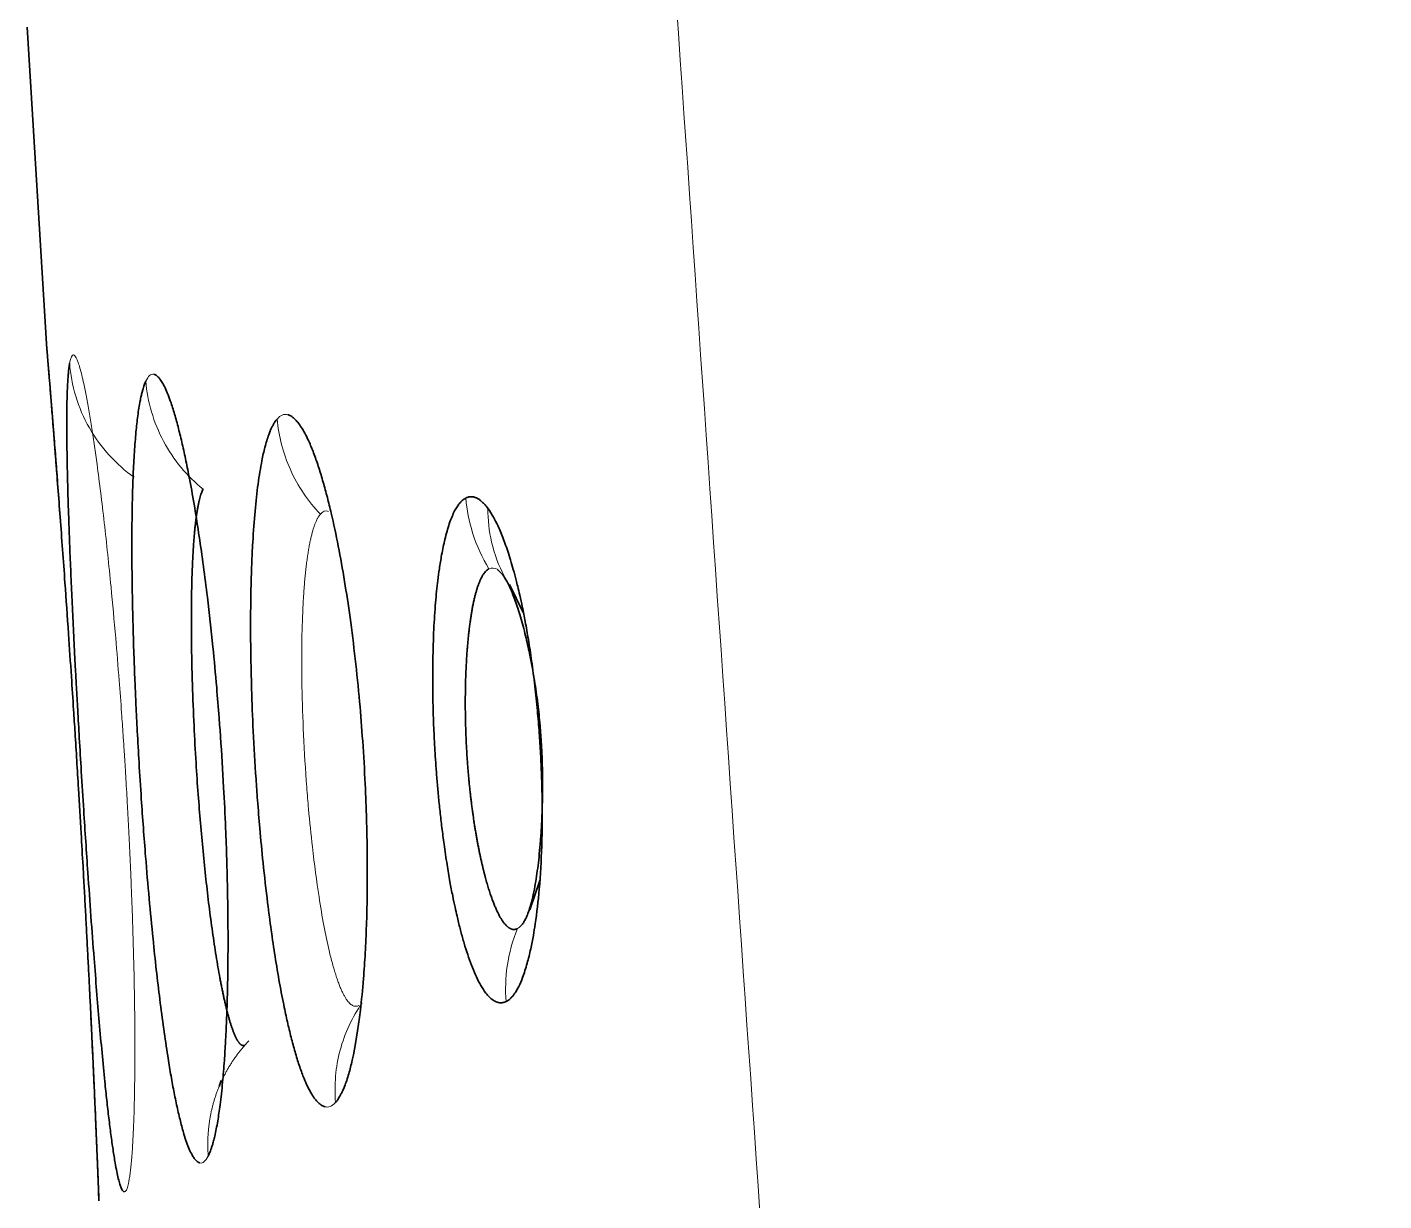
# Model space of a CAD drawing. Header units: inches. Extents: x -1096 to 3103, y -191 to 3207.
# Drawn here: x 3074.007 to 3078.336, y 1584.881 to 1588.624 of the extents above; entities that cross this region are included whole.
import ezdxf

# ---------------------------------------------------------------- set-up
doc = ezdxf.new("R2010")
doc.units = ezdxf.units.IN

msp = doc.modelspace()

# ---------------------------------------------------------------- linework, layer by layer
at = {"lineweight": 35}
for p, q in [((3074.0073, 1588.6241), (3074.0701, 1587.5971)), ((3075.5896, 1586.7576), (3075.5461, 1586.8471)), ((3075.6112, 1585.8089), (3075.643, 1585.9026)), ((3074.6201, 1585.2455), (3074.6266, 1585.2654)), ((3074.2364, 1584.8811), (3074.2352, 1584.9106))]:
    msp.add_line(p, q, dxfattribs=at)
at = {"lineweight": 13}
for points, knots in [([(3082.665, 1493.7042), (3082.6004, 1494.6346), (3082.4711, 1496.4949), (3082.2773, 1499.2845), (3082.0837, 1502.0724), (3081.8901, 1504.8587), (3081.6967, 1507.6432), (3081.5035, 1510.4261), (3081.3103, 1513.2073), (3081.1174, 1515.9868), (3080.9245, 1518.7646), (3080.7318, 1521.5408), (3080.5392, 1524.3152), (3080.3468, 1527.088), (3080.1545, 1529.8591), (3079.9623, 1532.6286), (3079.7703, 1535.3963), (3079.5785, 1538.1624), (3079.3867, 1540.9268), (3079.1952, 1543.6895), (3079.0037, 1546.4505), (3078.8124, 1549.2098), (3078.6213, 1551.9675), (3078.4303, 1554.7235), (3078.2395, 1557.4778), (3078.0488, 1560.2304), (3077.8583, 1562.9813), (3077.6679, 1565.7306), (3077.4776, 1568.4781), (3077.2876, 1571.224), (3077.0976, 1573.9683), (3076.9079, 1576.7108), (3076.7183, 1579.4516), (3076.5288, 1582.1908), (3076.3395, 1584.9283), (3076.1504, 1587.6641), (3075.9614, 1590.3983), (3075.7726, 1593.1307), (3075.5839, 1595.8615), (3075.3954, 1598.5906), (3075.2071, 1601.318), (3075.0816, 1603.1357), (3075.0189, 1604.0443)], [0, 0, 0, 0, 0.025296, 0.050577, 0.075843, 0.101093, 0.126328, 0.151549, 0.176754, 0.201943, 0.227118, 0.252277, 0.277422, 0.302551, 0.327664, 0.352763, 0.377847, 0.402915, 0.427968, 0.453006, 0.478029, 0.503036, 0.528029, 0.553006, 0.577968, 0.602915, 0.627846, 0.652763, 0.677664, 0.70255, 0.727421, 0.752277, 0.777118, 0.801943, 0.826753, 0.851548, 0.876328, 0.901093, 0.925842, 0.950577, 0.975296, 1, 1, 1, 1]), ([(3074.3304, 1584.9362), (3074.3307, 1584.9375), (3074.3313, 1584.9404), (3074.3322, 1584.9455), (3074.3333, 1584.9517), (3074.3345, 1584.9592), (3074.3357, 1584.9682), (3074.3371, 1584.979), (3074.3385, 1584.9918), (3074.3409, 1585.0164), (3074.3439, 1585.0554), (3074.3469, 1585.1159), (3074.3491, 1585.1818), (3074.3504, 1585.2502), (3074.351, 1585.3115), (3074.3511, 1585.3628), (3074.351, 1585.402), (3074.3509, 1585.4274), (3074.3506, 1585.4649), (3074.35, 1585.5192), (3074.3486, 1585.5967), (3074.3467, 1585.6729), (3074.3445, 1585.7471), (3074.3421, 1585.8186), (3074.3395, 1585.8869), (3074.3367, 1585.9516), (3074.3339, 1586.0126), (3074.3311, 1586.0695), (3074.3284, 1586.1222), (3074.3257, 1586.1705), (3074.3232, 1586.2144), (3074.3208, 1586.2537), (3074.3186, 1586.2885), (3074.3167, 1586.3188), (3074.315, 1586.3445), (3074.3124, 1586.3834), (3074.3079, 1586.4486), (3074.3001, 1586.5524), (3074.289, 1586.688), (3074.2767, 1586.8224), (3074.2644, 1586.9442), (3074.2533, 1587.045), (3074.2419, 1587.1413), (3074.2314, 1587.2221), (3074.222, 1587.2894), (3074.2136, 1587.3455), (3074.205, 1587.3981), (3074.1964, 1587.4464), (3074.1886, 1587.485), (3074.1817, 1587.515), (3074.1758, 1587.5374), (3074.1704, 1587.5543), (3074.1658, 1587.5658), (3074.162, 1587.5728), (3074.1591, 1587.5766), (3074.1569, 1587.5784), (3074.1556, 1587.5788), (3074.1551, 1587.579)], [0, 0, 0, 0, 0.004871, 0.010578, 0.01712, 0.024496, 0.032707, 0.04175, 0.051625, 0.062329, 0.094589, 0.123218, 0.15516, 0.18238, 0.204891, 0.222679, 0.235716, 0.243991, 0.247499, 0.271695, 0.294713, 0.316538, 0.337157, 0.356565, 0.37478, 0.391814, 0.407679, 0.422379, 0.435915, 0.448289, 0.459502, 0.469554, 0.478448, 0.486184, 0.492762, 0.498184, 0.516133, 0.543052, 0.578986, 0.624001, 0.654391, 0.6855, 0.717302, 0.749771, 0.772746, 0.796758, 0.821822, 0.847959, 0.875186, 0.895512, 0.916051, 0.936799, 0.954889, 0.970256, 0.9829, 0.992817, 1, 1, 1, 1]), ([(3074.1427, 1587.5522), (3074.1478, 1587.4824), (3074.1901, 1587.3393), (3074.2919, 1587.229), (3074.3483, 1587.1885)], [0, 0, 0, 0, 0.506112, 1, 1, 1, 1]), ([(3074.386, 1587.495), (3074.3913, 1587.4302), (3074.4293, 1587.2978), (3074.5183, 1587.1915), (3074.5685, 1587.1504)], [0, 0, 0, 0, 0.504387, 1, 1, 1, 1]), ([(3074.8048, 1587.3744), (3074.8096, 1587.32), (3074.8384, 1587.208), (3074.9039, 1587.1116), (3074.9428, 1587.0708)], [0, 0, 0, 0, 0.494789, 1, 1, 1, 1]), ([(3075.4071, 1587.1225), (3075.4101, 1587.0851), (3075.4253, 1587.0058), (3075.459, 1586.932), (3075.4807, 1586.8965)], [0, 0, 0, 0, 0.474728, 1, 1, 1, 1]), ([(3074.9428, 1587.0708), (3074.9421, 1587.07), (3074.9407, 1587.0684), (3074.9387, 1587.0656), (3074.9367, 1587.0626), (3074.9348, 1587.0593), (3074.9329, 1587.0557), (3074.931, 1587.0519), (3074.9291, 1587.0478), (3074.9272, 1587.0435), (3074.9254, 1587.0388), (3074.9236, 1587.034), (3074.9219, 1587.0288), (3074.9202, 1587.0234), (3074.9185, 1587.0177), (3074.9168, 1587.0117), (3074.9152, 1587.0055), (3074.9136, 1586.999), (3074.9121, 1586.9923), (3074.9105, 1586.9853), (3074.909, 1586.9781), (3074.9076, 1586.9706), (3074.9062, 1586.9628), (3074.9048, 1586.9548), (3074.9035, 1586.9465), (3074.9022, 1586.938), (3074.9009, 1586.9293), (3074.8997, 1586.9203), (3074.8985, 1586.9111), (3074.8974, 1586.9016), (3074.8963, 1586.8919), (3074.8952, 1586.882), (3074.8942, 1586.8718), (3074.8932, 1586.8614), (3074.8923, 1586.8508), (3074.8914, 1586.84), (3074.8906, 1586.8289), (3074.8898, 1586.8177), (3074.889, 1586.8062), (3074.8883, 1586.7946), (3074.8877, 1586.7827), (3074.8855, 1586.7392), (3074.8831, 1586.6553), (3074.8835, 1586.5194), (3074.8886, 1586.3647), (3074.8965, 1586.2321), (3074.9066, 1586.1124), (3074.9189, 1585.9916), (3074.9399, 1585.8318), (3074.9608, 1585.7198), (3074.976, 1585.658), (3074.9813, 1585.6377), (3074.9867, 1585.6188), (3074.992, 1585.6015), (3074.9973, 1585.5857), (3075.0026, 1585.5713), (3075.0078, 1585.5583), (3075.013, 1585.5468), (3075.0181, 1585.5367), (3075.0232, 1585.5279), (3075.0282, 1585.5204), (3075.0332, 1585.5142), (3075.038, 1585.5093), (3075.0428, 1585.5056), (3075.0475, 1585.503), (3075.0521, 1585.5016), (3075.0567, 1585.5013), (3075.0611, 1585.5019), (3075.064, 1585.5032), (3075.0654, 1585.5038)], [0, 0, 0, 0, 0.005972, 0.011955, 0.017951, 0.02396, 0.02998, 0.036012, 0.042055, 0.048111, 0.054177, 0.060255, 0.066344, 0.072444, 0.078555, 0.084677, 0.09081, 0.096952, 0.103106, 0.109269, 0.115443, 0.121626, 0.127819, 0.134022, 0.140234, 0.146455, 0.152686, 0.158926, 0.165175, 0.171432, 0.177698, 0.183972, 0.190255, 0.196546, 0.202844, 0.209151, 0.215465, 0.221787, 0.228116, 0.234452, 0.240795, 0.247145, 0.303261, 0.364171, 0.429645, 0.499403, 0.528824, 0.581401, 0.656184, 0.751772, 0.766496, 0.781024, 0.795358, 0.809499, 0.823451, 0.837216, 0.850794, 0.86419, 0.877403, 0.890438, 0.903295, 0.915977, 0.928485, 0.940822, 0.952989, 0.964989, 0.976822, 0.988492, 1, 1, 1, 1]), ([(3075.4775, 1587.0891), (3075.4772, 1587.0532), (3075.4853, 1586.9772), (3075.5122, 1586.9065), (3075.5306, 1586.8726)], [0, 0, 0, 0, 0.475306, 1, 1, 1, 1]), ([(3075.5355, 1585.517), (3075.5325, 1585.5542), (3075.5349, 1585.6346), (3075.5564, 1585.7118), (3075.5722, 1585.7497)], [0, 0, 0, 0, 0.47368, 1, 1, 1, 1]), ([(3074.9913, 1585.1951), (3074.9867, 1585.25), (3074.9915, 1585.3072), (3075.0205, 1585.4159), (3075.0447, 1585.4675), (3075.0759, 1585.5121)], [0, 0, 0, 0, 0.5, 0.5, 1, 1, 1, 1]), ([(3074.5851, 1585.0239), (3074.5849, 1585.0276), (3074.5843, 1585.0351), (3074.5838, 1585.0464), (3074.5836, 1585.0578), (3074.5837, 1585.0692), (3074.584, 1585.0806), (3074.5846, 1585.092), (3074.5854, 1585.1034), (3074.5865, 1585.1149), (3074.5879, 1585.1263), (3074.5896, 1585.1378), (3074.5915, 1585.1492), (3074.5937, 1585.1605), (3074.5962, 1585.1718), (3074.599, 1585.1831), (3074.602, 1585.1943), (3074.6053, 1585.2054), (3074.6089, 1585.2164), (3074.6127, 1585.2274), (3074.6168, 1585.2382), (3074.6212, 1585.2489), (3074.6259, 1585.2595), (3074.6308, 1585.27), (3074.6359, 1585.2804), (3074.6413, 1585.2906), (3074.6469, 1585.3006), (3074.6528, 1585.3105), (3074.6588, 1585.3203), (3074.6651, 1585.3298), (3074.6716, 1585.3392), (3074.6782, 1585.3484), (3074.6851, 1585.3575), (3074.6921, 1585.3663), (3074.6994, 1585.3749), (3074.7068, 1585.3833), (3074.7118, 1585.3888), (3074.7144, 1585.3915)], [0, 0, 0, 0, 0.027908, 0.055946, 0.084105, 0.112377, 0.140752, 0.16922, 0.197774, 0.226402, 0.255097, 0.283849, 0.31265, 0.341491, 0.370364, 0.399263, 0.428179, 0.457105, 0.486037, 0.514968, 0.543893, 0.572806, 0.601702, 0.630574, 0.659415, 0.688216, 0.716971, 0.745671, 0.774306, 0.802869, 0.83135, 0.85974, 0.888029, 0.916209, 0.94427, 0.972204, 1, 1, 1, 1])]:
    msp.add_open_spline(points, degree=3, knots=knots, dxfattribs=at)
at = {"lineweight": 35}
for points, knots in [([(3074.2352, 1584.9106), (3074.2352, 1584.912), (3074.235, 1584.915), (3074.2348, 1584.9203), (3074.2346, 1584.9268), (3074.2343, 1584.9346), (3074.2339, 1584.9441), (3074.2335, 1584.9553), (3074.2329, 1584.9686), (3074.2319, 1584.9942), (3074.2303, 1585.0345), (3074.2277, 1585.0972), (3074.2247, 1585.1659), (3074.2215, 1585.2375), (3074.2187, 1585.3013), (3074.2162, 1585.354), (3074.2144, 1585.3935), (3074.2132, 1585.4182), (3074.2117, 1585.4486), (3074.2097, 1585.4907), (3074.2067, 1585.5514), (3074.2035, 1585.6139), (3074.2002, 1585.6781), (3074.1968, 1585.7436), (3074.1932, 1585.8104), (3074.1895, 1585.8784), (3074.185, 1585.9592), (3074.1789, 1586.0648), (3074.1705, 1586.2075), (3074.1623, 1586.3394), (3074.1548, 1586.4583), (3074.1478, 1586.5643), (3074.1386, 1586.7013), (3074.1291, 1586.8369), (3074.1202, 1586.9598), (3074.1126, 1587.062), (3074.1053, 1587.1592), (3074.099, 1587.2407), (3074.0937, 1587.3085), (3074.0892, 1587.365), (3074.085, 1587.418), (3074.0811, 1587.4663), (3074.078, 1587.505), (3074.0755, 1587.5349), (3074.0737, 1587.5571), (3074.0723, 1587.5738), (3074.0714, 1587.585), (3074.0708, 1587.5916), (3074.0705, 1587.5951), (3074.0704, 1587.5967), (3074.0703, 1587.597), (3074.0703, 1587.5971)], [0, 0, 0, 0, 0.004851, 0.010544, 0.017077, 0.024451, 0.032664, 0.041716, 0.051605, 0.062329, 0.094554, 0.123216, 0.155817, 0.183478, 0.20621, 0.223998, 0.236815, 0.244647, 0.247492, 0.265422, 0.283346, 0.301256, 0.319144, 0.336999, 0.354814, 0.372597, 0.390528, 0.417453, 0.453346, 0.498174, 0.516577, 0.543646, 0.579428, 0.623988, 0.65447, 0.68561, 0.717381, 0.749756, 0.77274, 0.796758, 0.821822, 0.847956, 0.875175, 0.895509, 0.91605, 0.936793, 0.954918, 0.970304, 0.982949, 0.99285, 1, 1, 1, 1]), ([(3074.0727, 1587.5678), (3074.0728, 1587.5662), (3074.0731, 1587.5627), (3074.0736, 1587.5565), (3074.0743, 1587.5487), (3074.0751, 1587.5389), (3074.0761, 1587.5269), (3074.0773, 1587.5123), (3074.0795, 1587.4857), (3074.0828, 1587.4448), (3074.0878, 1587.3835), (3074.0933, 1587.314), (3074.0996, 1587.234), (3074.1063, 1587.1459), (3074.1111, 1587.0822), (3074.1136, 1587.0493), (3074.1136, 1587.0493)], [0, 0, 0, 0, 0.022205, 0.048995, 0.080367, 0.116316, 0.156835, 0.20191, 0.251521, 0.381549, 0.497456, 0.623401, 0.749137, 0.874651, 0.999957, 1, 1, 1, 1]), ([(3074.1427, 1587.5522), (3074.1425, 1587.5507), (3074.1419, 1587.5474), (3074.1411, 1587.5415), (3074.1402, 1587.534), (3074.1392, 1587.5247), (3074.1382, 1587.5132), (3074.1371, 1587.4992), (3074.1357, 1587.4735), (3074.1343, 1587.434), (3074.1337, 1587.3745), (3074.1339, 1587.3069), (3074.1351, 1587.2289), (3074.1372, 1587.143), (3074.1399, 1587.0556), (3074.1431, 1586.9688), (3074.1466, 1586.8844), (3074.1505, 1586.7968), (3074.1548, 1586.7064), (3074.1585, 1586.6321), (3074.1618, 1586.5697), (3074.1648, 1586.5145), (3074.1688, 1586.442), (3074.174, 1586.3522), (3074.1804, 1586.2449), (3074.1894, 1586.1007), (3074.2029, 1585.8972), (3074.2168, 1585.7045), (3074.2291, 1585.5494), (3074.2376, 1585.4485), (3074.2463, 1585.3511), (3074.2543, 1585.269), (3074.2615, 1585.2006), (3074.268, 1585.1438), (3074.2746, 1585.0909), (3074.2814, 1585.0427), (3074.2876, 1585.004), (3074.2932, 1584.9739), (3074.2982, 1584.9514), (3074.3028, 1584.9344), (3074.3069, 1584.9229), (3074.3103, 1584.9158), (3074.3131, 1584.912), (3074.3152, 1584.9101), (3074.3165, 1584.9096), (3074.317, 1584.9094)], [0, 0, 0, 0, 0.005494, 0.012115, 0.01986, 0.028729, 0.03872, 0.049829, 0.062052, 0.094151, 0.122729, 0.153801, 0.184823, 0.215792, 0.246711, 0.271794, 0.29682, 0.321805, 0.346754, 0.371667, 0.381839, 0.396331, 0.415138, 0.438248, 0.465644, 0.497302, 0.548712, 0.623102, 0.653082, 0.684066, 0.71606, 0.749093, 0.772387, 0.796618, 0.821777, 0.847855, 0.874829, 0.895219, 0.915809, 0.936603, 0.954502, 0.96979, 0.982469, 0.99254, 1, 1, 1, 1]), ([(3074.386, 1587.495), (3074.3854, 1587.4937), (3074.384, 1587.4907), (3074.3819, 1587.4854), (3074.3795, 1587.4787), (3074.3769, 1587.4703), (3074.374, 1587.4599), (3074.3709, 1587.4472), (3074.366, 1587.4238), (3074.3603, 1587.3876), (3074.3542, 1587.3327), (3074.3493, 1587.2702), (3074.3455, 1587.1978), (3074.3429, 1587.1178), (3074.3415, 1587.0303), (3074.3413, 1586.936), (3074.3424, 1586.8357), (3074.3446, 1586.7309), (3074.3471, 1586.6463), (3074.3495, 1586.5797), (3074.3516, 1586.5269), (3074.3546, 1586.4584), (3074.3588, 1586.3741), (3074.3645, 1586.2739), (3074.373, 1586.1396), (3074.3871, 1585.9479), (3074.4068, 1585.7293), (3074.4308, 1585.5155), (3074.4502, 1585.3765), (3074.4653, 1585.2849), (3074.4752, 1585.2305), (3074.4857, 1585.1798), (3074.4965, 1585.1335), (3074.5067, 1585.0962), (3074.5162, 1585.067), (3074.5248, 1585.0449), (3074.5329, 1585.0281), (3074.5403, 1585.0166), (3074.5464, 1585.0093), (3074.5515, 1585.0051), (3074.5555, 1585.0029), (3074.5578, 1585.0022), (3074.5588, 1585.0019)], [0, 0, 0, 0, 0.005535, 0.012183, 0.019942, 0.028811, 0.038788, 0.049871, 0.062054, 0.094209, 0.122734, 0.153803, 0.184827, 0.215802, 0.246733, 0.278099, 0.30937, 0.340568, 0.371697, 0.382255, 0.396981, 0.415868, 0.438907, 0.466079, 0.497361, 0.548022, 0.623188, 0.68393, 0.749069, 0.772479, 0.79677, 0.821932, 0.847957, 0.874823, 0.895203, 0.915794, 0.936601, 0.954404, 0.969644, 0.982324, 0.992443, 1, 1, 1, 1]), ([(3074.5851, 1585.0239), (3074.5858, 1585.0253), (3074.5872, 1585.0283), (3074.5896, 1585.0338), (3074.5923, 1585.0406), (3074.5953, 1585.0491), (3074.5986, 1585.0595), (3074.6022, 1585.0723), (3074.608, 1585.0958), (3074.6152, 1585.1322), (3074.6236, 1585.1897), (3074.6307, 1585.2544), (3074.6363, 1585.3234), (3074.6402, 1585.3841), (3074.6426, 1585.4331), (3074.644, 1585.4679), (3074.6455, 1585.5104), (3074.647, 1585.5673), (3074.6481, 1585.6466), (3074.6484, 1585.7291), (3074.6477, 1585.8142), (3074.6462, 1585.8948), (3074.6439, 1585.9799), (3074.6403, 1586.0791), (3074.6341, 1586.2095), (3074.6268, 1586.3276), (3074.619, 1586.4337), (3074.6112, 1586.5303), (3074.599, 1586.6602), (3074.5847, 1586.7894), (3074.5698, 1586.9061), (3074.5563, 1587.0018), (3074.5418, 1587.0936), (3074.528, 1587.1709), (3074.5153, 1587.2354), (3074.5037, 1587.2891), (3074.4916, 1587.3396), (3074.4791, 1587.386), (3074.4674, 1587.4233), (3074.4568, 1587.4524), (3074.4474, 1587.4744), (3074.4385, 1587.4911), (3074.4306, 1587.5026), (3074.4241, 1587.5098), (3074.4189, 1587.5139), (3074.4148, 1587.5161), (3074.4125, 1587.5168), (3074.4115, 1587.517)], [0, 0, 0, 0, 0.005679, 0.012434, 0.020265, 0.029172, 0.039152, 0.050205, 0.062327, 0.094652, 0.123214, 0.158, 0.187168, 0.210728, 0.228653, 0.240913, 0.247497, 0.272601, 0.297685, 0.322728, 0.347701, 0.372604, 0.391847, 0.41921, 0.454671, 0.498201, 0.514895, 0.541397, 0.577751, 0.624024, 0.654257, 0.685314, 0.71717, 0.749799, 0.77284, 0.796886, 0.821949, 0.848052, 0.87521, 0.895528, 0.916063, 0.936811, 0.954812, 0.970135, 0.982776, 0.992733, 1, 1, 1, 1]), ([(3074.8048, 1587.3744), (3074.8039, 1587.3733), (3074.802, 1587.371), (3074.799, 1587.3669), (3074.7955, 1587.3616), (3074.7916, 1587.3549), (3074.7873, 1587.3465), (3074.7827, 1587.3362), (3074.7753, 1587.3171), (3074.7661, 1587.2871), (3074.7545, 1587.2358), (3074.7437, 1587.1693), (3074.734, 1587.0824), (3074.7283, 1587.0047), (3074.7249, 1586.9392), (3074.7227, 1586.8838), (3074.7207, 1586.8045), (3074.72, 1586.7171), (3074.7208, 1586.6165), (3074.7233, 1586.5085), (3074.7285, 1586.3739), (3074.7354, 1586.2547), (3074.7428, 1586.1513), (3074.7501, 1586.0617), (3074.7606, 1585.9513), (3074.7764, 1585.8118), (3074.7985, 1585.6524), (3074.821, 1585.5277), (3074.8391, 1585.4449), (3074.851, 1585.3956), (3074.8637, 1585.3495), (3074.8771, 1585.3073), (3074.8898, 1585.273), (3074.9017, 1585.2459), (3074.9126, 1585.2251), (3074.923, 1585.209), (3074.9324, 1585.1976), (3074.9404, 1585.1901), (3074.947, 1585.1855), (3074.9523, 1585.1828), (3074.9554, 1585.1818), (3074.9567, 1585.1813)], [0, 0, 0, 0, 0.005607, 0.012302, 0.020083, 0.028949, 0.0389, 0.049931, 0.062039, 0.09429, 0.122704, 0.164093, 0.205413, 0.246661, 0.2615, 0.282312, 0.30911, 0.346899, 0.371661, 0.408236, 0.450128, 0.497272, 0.518111, 0.546036, 0.581065, 0.623252, 0.683675, 0.749134, 0.772649, 0.796989, 0.822148, 0.848115, 0.87487, 0.895219, 0.915802, 0.936626, 0.954273, 0.969433, 0.982108, 0.992297, 1, 1, 1, 1]), ([(3074.9913, 1585.1951), (3074.9922, 1585.1962), (3074.9942, 1585.1985), (3074.9975, 1585.2028), (3075.0012, 1585.2082), (3075.0053, 1585.215), (3075.0099, 1585.2234), (3075.0148, 1585.2337), (3075.023, 1585.2529), (3075.0332, 1585.2831), (3075.0516, 1585.355), (3075.068, 1585.4555), (3075.0801, 1585.5795), (3075.0863, 1585.6713), (3075.0902, 1585.7586), (3075.0924, 1585.85), (3075.0929, 1585.934), (3075.0922, 1586.0164), (3075.0903, 1586.1045), (3075.0859, 1586.2177), (3075.0786, 1586.3437), (3075.0643, 1586.5245), (3075.0446, 1586.698), (3075.0201, 1586.8598), (3075, 1586.9718), (3074.9813, 1587.0594), (3074.965, 1587.1256), (3074.9518, 1587.1743), (3074.9378, 1587.2202), (3074.9231, 1587.2625), (3074.9092, 1587.2969), (3074.8963, 1587.324), (3074.8847, 1587.3447), (3074.8737, 1587.3608), (3074.8638, 1587.3721), (3074.8555, 1587.3796), (3074.8487, 1587.3841), (3074.8434, 1587.3867), (3074.8403, 1587.3877), (3074.8391, 1587.3881)], [0, 0, 0, 0, 0.005759, 0.012569, 0.020429, 0.029339, 0.039298, 0.050303, 0.062353, 0.094825, 0.123265, 0.204929, 0.247428, 0.278823, 0.310177, 0.341444, 0.372596, 0.393012, 0.420777, 0.455872, 0.498271, 0.537025, 0.623967, 0.664109, 0.706062, 0.749764, 0.772822, 0.796879, 0.82195, 0.848056, 0.875213, 0.895506, 0.916041, 0.936812, 0.954675, 0.969928, 0.982569, 0.992595, 1, 1, 1, 1]), ([(3074.7016, 1585.377), (3074.7011, 1585.3768), (3074.7001, 1585.3764), (3074.6985, 1585.3762), (3074.697, 1585.3762), (3074.6955, 1585.3764), (3074.6939, 1585.3768), (3074.6924, 1585.3775), (3074.6908, 1585.3784), (3074.6892, 1585.3795), (3074.6877, 1585.3808), (3074.6861, 1585.3823), (3074.6846, 1585.384), (3074.683, 1585.3859), (3074.6815, 1585.388), (3074.6799, 1585.3903), (3074.6783, 1585.3927), (3074.6768, 1585.3954), (3074.6752, 1585.3982), (3074.6737, 1585.4012), (3074.6721, 1585.4044), (3074.6706, 1585.4078), (3074.669, 1585.4113), (3074.6675, 1585.415), (3074.6659, 1585.4188), (3074.6644, 1585.4228), (3074.6629, 1585.427), (3074.6613, 1585.4313), (3074.6598, 1585.4357), (3074.6583, 1585.4403), (3074.6568, 1585.445), (3074.6553, 1585.4499), (3074.6538, 1585.4549), (3074.6523, 1585.4601), (3074.6508, 1585.4653), (3074.6493, 1585.4707), (3074.6478, 1585.4762), (3074.6463, 1585.4818), (3074.6448, 1585.4876), (3074.6434, 1585.4934), (3074.6419, 1585.4994), (3074.6404, 1585.5055), (3074.639, 1585.5116), (3074.6376, 1585.5179), (3074.6361, 1585.5242), (3074.6347, 1585.5307), (3074.6333, 1585.5372), (3074.6319, 1585.5439), (3074.6305, 1585.5506), (3074.6291, 1585.5574), (3074.6277, 1585.5642), (3074.6264, 1585.5712), (3074.625, 1585.5782), (3074.6236, 1585.5852), (3074.6186, 1585.6118), (3074.6101, 1585.661), (3074.5985, 1585.738), (3074.5877, 1585.8201), (3074.5777, 1585.906), (3074.5686, 1585.9948), (3074.5603, 1586.0852), (3074.5526, 1586.1797), (3074.5456, 1586.2835), (3074.5392, 1586.4014), (3074.5341, 1586.5333), (3074.531, 1586.6746), (3074.5312, 1586.7739), (3074.5323, 1586.8328), (3074.5328, 1586.8548), (3074.5334, 1586.8762), (3074.5342, 1586.8969), (3074.5351, 1586.917), (3074.536, 1586.9365), (3074.5371, 1586.9553), (3074.5383, 1586.9734), (3074.5395, 1586.9908), (3074.5409, 1587.0074), (3074.5424, 1587.0233), (3074.544, 1587.0385), (3074.5457, 1587.0529), (3074.5475, 1587.0665), (3074.5494, 1587.0793), (3074.5514, 1587.0912), (3074.5536, 1587.1024), (3074.5558, 1587.1126), (3074.5581, 1587.1221), (3074.5605, 1587.1306), (3074.5631, 1587.1382), (3074.5657, 1587.1449), (3074.5675, 1587.1486), (3074.5685, 1587.1504)], [0, 0, 0, 0, 0.005385, 0.010743, 0.016075, 0.021379, 0.026657, 0.031908, 0.037132, 0.042331, 0.047503, 0.05265, 0.057771, 0.062867, 0.067937, 0.072983, 0.078003, 0.082999, 0.08797, 0.092916, 0.097838, 0.102736, 0.107609, 0.112459, 0.117284, 0.122086, 0.126864, 0.131618, 0.136349, 0.141057, 0.145741, 0.150403, 0.155041, 0.159656, 0.164247, 0.168814, 0.173358, 0.177878, 0.182373, 0.186844, 0.191291, 0.195713, 0.20011, 0.204483, 0.208831, 0.213154, 0.217452, 0.221726, 0.225974, 0.230197, 0.234395, 0.238568, 0.242716, 0.246838, 0.250935, 0.288681, 0.325823, 0.362396, 0.398404, 0.433842, 0.468715, 0.503056, 0.540782, 0.584789, 0.635038, 0.691409, 0.753762, 0.764457, 0.775149, 0.785841, 0.796532, 0.807223, 0.817915, 0.828606, 0.839297, 0.849989, 0.86068, 0.871371, 0.882062, 0.892754, 0.90345, 0.91415, 0.924857, 0.935573, 0.946299, 0.957033, 0.967773, 0.978515, 0.989258, 1, 1, 1, 1]), ([(3075.4071, 1587.1225), (3075.4058, 1587.1218), (3075.403, 1587.1201), (3075.3982, 1587.1168), (3075.3926, 1587.1119), (3075.3861, 1587.1047), (3075.3789, 1587.0947), (3075.371, 1587.0811), (3075.3626, 1587.0631), (3075.3519, 1587.0345), (3075.3405, 1586.9945), (3075.3302, 1586.945), (3075.3229, 1586.9005), (3075.3162, 1586.8505), (3075.3098, 1586.7874), (3075.3043, 1586.7024), (3075.3017, 1586.6179), (3075.3012, 1586.5427), (3075.3018, 1586.4842), (3075.303, 1586.4335), (3075.3046, 1586.3909), (3075.3062, 1586.3567), (3075.3076, 1586.3309), (3075.3094, 1586.302), (3075.3117, 1586.2663), (3075.3153, 1586.2202), (3075.3195, 1586.1721), (3075.3246, 1586.1221), (3075.3306, 1586.0705), (3075.338, 1586.0136), (3075.3466, 1585.9557), (3075.3559, 1585.9009), (3075.3645, 1585.8557), (3075.3721, 1585.8194), (3075.3783, 1585.7915), (3075.3853, 1585.7623), (3075.3937, 1585.7298), (3075.4044, 1585.6926), (3075.4159, 1585.6573), (3075.4281, 1585.6242), (3075.4412, 1585.5938), (3075.4555, 1585.566), (3075.4691, 1585.5454), (3075.4809, 1585.5318), (3075.4897, 1585.5241), (3075.4964, 1585.5195), (3075.5002, 1585.5175), (3075.5017, 1585.5167)], [0, 0, 0, 0, 0.007927, 0.018047, 0.030341, 0.044774, 0.061331, 0.080032, 0.100901, 0.123961, 0.165411, 0.200215, 0.228296, 0.249582, 0.288168, 0.330442, 0.376231, 0.405367, 0.430757, 0.452472, 0.470562, 0.485045, 0.495918, 0.503183, 0.521674, 0.541199, 0.561766, 0.583382, 0.606044, 0.629763, 0.659938, 0.686474, 0.70932, 0.72842, 0.743728, 0.755212, 0.778105, 0.801942, 0.826697, 0.85234, 0.878837, 0.907003, 0.938891, 0.960077, 0.977306, 0.990609, 1, 1, 1, 1]), ([(3075.4409, 1587.1228), (3075.4398, 1587.1232), (3075.4378, 1587.1241), (3075.4348, 1587.1251), (3075.4318, 1587.1259), (3075.4289, 1587.1264), (3075.426, 1587.1267), (3075.4232, 1587.1267), (3075.4204, 1587.1265), (3075.4176, 1587.1261), (3075.4149, 1587.1255), (3075.4122, 1587.1247), (3075.4096, 1587.1237), (3075.4079, 1587.1229), (3075.4071, 1587.1225)], [0, 0, 0, 0, 0.087917, 0.174953, 0.261133, 0.346481, 0.43102, 0.514775, 0.597754, 0.67993, 0.761271, 0.841747, 0.921332, 1, 1, 1, 1]), ([(3075.5355, 1585.517), (3075.5369, 1585.5177), (3075.5404, 1585.5196), (3075.5467, 1585.524), (3075.5549, 1585.5317), (3075.5649, 1585.5447), (3075.5764, 1585.5647), (3075.5895, 1585.5952), (3075.6024, 1585.6354), (3075.6136, 1585.6814), (3075.622, 1585.7242), (3075.632, 1585.7851), (3075.6426, 1585.877), (3075.6487, 1585.9818), (3075.6508, 1586.0773), (3075.6509, 1586.1528), (3075.6489, 1586.2338), (3075.6456, 1586.3062), (3075.6412, 1586.375), (3075.6353, 1586.4473), (3075.6272, 1586.5247), (3075.6175, 1586.6005), (3075.6071, 1586.6691), (3075.597, 1586.7261), (3075.5878, 1586.7729), (3075.5797, 1586.8101), (3075.5731, 1586.8385), (3075.5662, 1586.8659), (3075.5586, 1586.8942), (3075.5497, 1586.9249), (3075.5408, 1586.9531), (3075.5319, 1586.9788), (3075.523, 1587.002), (3075.5144, 1587.0229), (3075.5039, 1587.0457), (3075.4903, 1587.0711), (3075.476, 1587.0922), (3075.4634, 1587.1063), (3075.4544, 1587.1144), (3075.4471, 1587.1195), (3075.4428, 1587.1218), (3075.4409, 1587.1228)], [0, 0, 0, 0, 0.008784, 0.022012, 0.039639, 0.061609, 0.087958, 0.118751, 0.157481, 0.190776, 0.218565, 0.240781, 0.300853, 0.366289, 0.389903, 0.429716, 0.465034, 0.493523, 0.521548, 0.55222, 0.585556, 0.621544, 0.652763, 0.680085, 0.70348, 0.722896, 0.738289, 0.749628, 0.76907, 0.788051, 0.806559, 0.824584, 0.842116, 0.859149, 0.875676, 0.903109, 0.936897, 0.957449, 0.974805, 0.988984, 1, 1, 1, 1]), ([(3075.5722, 1585.7497), (3075.5717, 1585.7494), (3075.5706, 1585.7488), (3075.5689, 1585.7481), (3075.5671, 1585.7475), (3075.5654, 1585.747), (3075.5636, 1585.7467), (3075.5617, 1585.7465), (3075.5599, 1585.7465), (3075.558, 1585.7466), (3075.5561, 1585.7469), (3075.5541, 1585.7473), (3075.5522, 1585.748), (3075.5502, 1585.7488), (3075.5481, 1585.7497), (3075.5461, 1585.7509), (3075.544, 1585.7523), (3075.5419, 1585.7538), (3075.5397, 1585.7556), (3075.5376, 1585.7575), (3075.5354, 1585.7597), (3075.5332, 1585.7621), (3075.5309, 1585.7647), (3075.5287, 1585.7675), (3075.5264, 1585.7705), (3075.5241, 1585.7738), (3075.5218, 1585.7773), (3075.5194, 1585.7811), (3075.517, 1585.7851), (3075.5147, 1585.7893), (3075.5122, 1585.7938), (3075.5098, 1585.7985), (3075.5074, 1585.8036), (3075.5049, 1585.8088), (3075.5024, 1585.8143), (3075.5, 1585.8201), (3075.4975, 1585.8262), (3075.495, 1585.8325), (3075.4924, 1585.8391), (3075.4899, 1585.846), (3075.4874, 1585.8532), (3075.4849, 1585.8607), (3075.4823, 1585.8684), (3075.4798, 1585.8764), (3075.4772, 1585.8847), (3075.4747, 1585.8933), (3075.4722, 1585.9022), (3075.4697, 1585.9114), (3075.4671, 1585.9209), (3075.4646, 1585.9306), (3075.4621, 1585.9407), (3075.4597, 1585.9511), (3075.4572, 1585.9617), (3075.4547, 1585.9727), (3075.4523, 1585.9839), (3075.4499, 1585.9954), (3075.4476, 1586.0072), (3075.4452, 1586.0193), (3075.4429, 1586.0317), (3075.4406, 1586.0444), (3075.4384, 1586.0574), (3075.4362, 1586.0706), (3075.4341, 1586.0841), (3075.432, 1586.0979), (3075.4299, 1586.112), (3075.4279, 1586.1264), (3075.426, 1586.141), (3075.4241, 1586.1559), (3075.4223, 1586.171), (3075.4206, 1586.1865), (3075.4189, 1586.2021), (3075.4173, 1586.218), (3075.4158, 1586.2341), (3075.4144, 1586.2505), (3075.4131, 1586.267), (3075.4118, 1586.2836), (3075.4107, 1586.3005), (3075.4097, 1586.3174), (3075.4088, 1586.3345), (3075.4079, 1586.3517), (3075.4072, 1586.3689), (3075.4066, 1586.3862), (3075.4061, 1586.4035), (3075.4058, 1586.4208), (3075.4055, 1586.4382), (3075.4053, 1586.4555), (3075.4053, 1586.4728), (3075.4054, 1586.4901), (3075.4056, 1586.5074), (3075.4059, 1586.5245), (3075.4063, 1586.5416), (3075.4069, 1586.5586), (3075.4076, 1586.5754), (3075.4084, 1586.5921), (3075.4093, 1586.6087), (3075.4104, 1586.625), (3075.4115, 1586.6412), (3075.4129, 1586.6571), (3075.4143, 1586.6727), (3075.4159, 1586.6881), (3075.4176, 1586.7032), (3075.4194, 1586.7179), (3075.4214, 1586.7323), (3075.4235, 1586.7463), (3075.4258, 1586.7599), (3075.4281, 1586.773), (3075.4306, 1586.7857), (3075.4333, 1586.7979), (3075.4361, 1586.8096), (3075.439, 1586.8207), (3075.4421, 1586.8312), (3075.4453, 1586.8411), (3075.4487, 1586.8504), (3075.4522, 1586.859), (3075.4558, 1586.8668), (3075.4596, 1586.8739), (3075.4635, 1586.8802), (3075.4676, 1586.8856), (3075.4718, 1586.8902), (3075.4762, 1586.894), (3075.4792, 1586.8956), (3075.4807, 1586.8965)], [0, 0, 0, 0, 0.004476, 0.009018, 0.013626, 0.018299, 0.023035, 0.027833, 0.032691, 0.037608, 0.042586, 0.047626, 0.052727, 0.057891, 0.06312, 0.068414, 0.073774, 0.0792, 0.084693, 0.090253, 0.09588, 0.101575, 0.107339, 0.113172, 0.119073, 0.125044, 0.131084, 0.137195, 0.143376, 0.149627, 0.155949, 0.162342, 0.168806, 0.175341, 0.181947, 0.188624, 0.195373, 0.202193, 0.209084, 0.216045, 0.223077, 0.230179, 0.237352, 0.244593, 0.251904, 0.259283, 0.266731, 0.274245, 0.281827, 0.289475, 0.297189, 0.304967, 0.31281, 0.320716, 0.328685, 0.336716, 0.344809, 0.352963, 0.361178, 0.369453, 0.377788, 0.386184, 0.394641, 0.40316, 0.411743, 0.420391, 0.429107, 0.437893, 0.446751, 0.45568, 0.464679, 0.473746, 0.482881, 0.492083, 0.501352, 0.510687, 0.520089, 0.529556, 0.539088, 0.548684, 0.558341, 0.568057, 0.577832, 0.58767, 0.597575, 0.607547, 0.617591, 0.627709, 0.637901, 0.648169, 0.658512, 0.66893, 0.679421, 0.689987, 0.700624, 0.711332, 0.722111, 0.732957, 0.74387, 0.754848, 0.76589, 0.776994, 0.788158, 0.799382, 0.810665, 0.822005, 0.833402, 0.844856, 0.856367, 0.867937, 0.879566, 0.891257, 0.903011, 0.914832, 0.926724, 0.93869, 0.95074, 0.962889, 0.975155, 0.987533, 1, 1, 1, 1]), ([(3075.5072, 1586.8946), (3075.5077, 1586.8943), (3075.5099, 1586.8928), (3075.5149, 1586.8888), (3075.5231, 1586.88), (3075.5348, 1586.8632), (3075.5462, 1586.841), (3075.5565, 1586.8169), (3075.5647, 1586.7953), (3075.573, 1586.7709), (3075.5814, 1586.7437), (3075.5897, 1586.7143), (3075.5995, 1586.6758), (3075.6122, 1586.6196), (3075.6256, 1586.5469), (3075.6366, 1586.4691), (3075.6439, 1586.4005), (3075.6481, 1586.3438), (3075.6508, 1586.2869), (3075.6524, 1586.2171), (3075.6515, 1586.1434), (3075.6486, 1586.0782), (3075.6454, 1586.0305), (3075.6417, 1585.988), (3075.6375, 1585.9503), (3075.6327, 1585.9155), (3075.6272, 1585.8818), (3075.6204, 1585.8486), (3075.613, 1585.8202), (3075.6055, 1585.7978), (3075.5987, 1585.7818), (3075.5924, 1585.7703), (3075.5868, 1585.7623), (3075.582, 1585.7569), (3075.579, 1585.7543), (3075.5777, 1585.7532)], [0, 0, 0, 0, 0.00502, 0.019494, 0.043435, 0.076901, 0.120014, 0.143395, 0.16738, 0.191953, 0.21709, 0.242764, 0.267552, 0.309587, 0.368553, 0.416637, 0.459241, 0.496325, 0.520473, 0.563099, 0.624391, 0.659172, 0.692032, 0.722902, 0.751723, 0.779008, 0.809081, 0.841887, 0.877369, 0.906222, 0.931652, 0.953713, 0.972448, 0.987885, 1, 1, 1, 1]), ([(3075.5017, 1585.5167), (3075.5027, 1585.5163), (3075.5047, 1585.5154), (3075.5076, 1585.5144), (3075.5105, 1585.5136), (3075.5133, 1585.513), (3075.5162, 1585.5127), (3075.519, 1585.5127), (3075.5218, 1585.5128), (3075.5246, 1585.5132), (3075.5274, 1585.5138), (3075.5301, 1585.5146), (3075.5328, 1585.5156), (3075.5346, 1585.5165), (3075.5355, 1585.517)], [0, 0, 0, 0, 0.085545, 0.170635, 0.255295, 0.339549, 0.423419, 0.50693, 0.590098, 0.672905, 0.755323, 0.837327, 0.918894, 1, 1, 1, 1]), ([(3074.2109, 1585.4641), (3074.2116, 1585.4506), (3074.2156, 1585.3672), (3074.2202, 1585.2679), (3074.2244, 1585.1717), (3074.2269, 1585.1147), (3074.2291, 1585.0614), (3074.2312, 1585.0128), (3074.2328, 1584.9739), (3074.234, 1584.9439), (3074.2349, 1584.9215), (3074.2356, 1584.9048), (3074.236, 1584.8936), (3074.2362, 1584.8868), (3074.2364, 1584.8833), (3074.2364, 1584.8816), (3074.2364, 1584.8813), (3074.2364, 1584.8811)], [0, 0, 0, 0, 0.037645, 0.235638, 0.306064, 0.379608, 0.456241, 0.535932, 0.618613, 0.68049, 0.743227, 0.806842, 0.86122, 0.907721, 0.946352, 0.977114, 1, 1, 1, 1])]:
    msp.add_open_spline(points, degree=3, knots=knots, dxfattribs=at)
at = {"lineweight": 13}
for points in [[(3074.1551, 1587.579), (3074.1502, 1587.5797), (3074.146, 1587.5709), (3074.1427, 1587.5522)], [(3074.4115, 1587.517), (3074.4022, 1587.5187), (3074.3936, 1587.5115), (3074.386, 1587.495)], [(3074.8391, 1587.3881), (3074.827, 1587.3912), (3074.8155, 1587.3867), (3074.8048, 1587.3744)], [(3074.9428, 1587.0708), (3074.9508, 1587.0803), (3074.9596, 1587.0832), (3074.9688, 1587.0799)], [(3075.5078, 1586.8951), (3075.4989, 1586.8998), (3075.4898, 1586.9004), (3075.4807, 1586.8965)], [(3075.5777, 1585.7532), (3075.5759, 1585.7518), (3075.5741, 1585.7506), (3075.5722, 1585.7497)], [(3074.9567, 1585.1813), (3074.9686, 1585.1782), (3074.9802, 1585.1827), (3074.9913, 1585.1951)], [(3074.5588, 1585.0019), (3074.568, 1585.0002), (3074.5768, 1585.0075), (3074.5851, 1585.0239)], [(3074.317, 1584.9094), (3074.3218, 1584.9086), (3074.3264, 1584.9175), (3074.3304, 1584.9362)]]:
    msp.add_open_spline(points, degree=3, dxfattribs=at)

doc.saveas('drawing.dxf')
